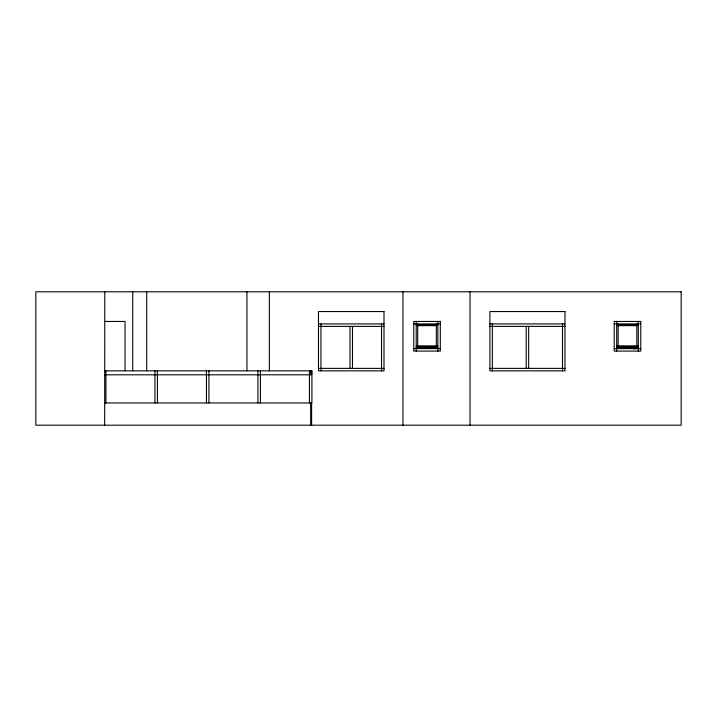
<?xml version="1.0" encoding="UTF-8"?>
<svg xmlns="http://www.w3.org/2000/svg" width="717" height="717" viewBox="0 0 717 717"><rect width="100%" height="100%" fill="white"/><g stroke="black" fill="none" stroke-linecap="round" stroke-linejoin="round"><path stroke-width="1.08" d="M104.324 321.449L125.045 321.449L125.045 370.537M318.482 323.914L383.998 323.914M413.754 323.914L440.31 323.914M489.899 323.914L564.978 323.914M614.209 323.914L640.774 323.914M416.218 325.043L437.845 325.043M616.683 325.043L638.3 325.043M417.706 325.348L436.357 325.348M618.162 325.348L636.821 325.348M417.303 325.652L436.761 325.652M617.767 325.652L637.225 325.652M318.482 326.387L383.998 326.387M489.899 326.387L564.978 326.387M416.218 346.042L437.845 346.042M616.683 346.042L638.3 346.042M417.706 346.347L436.357 346.347M618.162 346.347L636.821 346.347M416.218 347.467L437.845 347.467M616.683 347.467L638.3 347.467M416.218 348.086L437.845 348.086M616.683 348.086L638.3 348.086M413.754 348.623L440.31 348.623M614.209 348.623L640.774 348.623M318.482 368.377L383.998 368.377M489.899 368.377L564.978 368.377M104.279 370.85L311.913 370.85L311.913 402.963L104.279 402.963M104.673 374.803L310.667 374.803L310.667 370.85M638.3 321.449L638.3 351.088M636.821 323.609L636.821 348.086M634.832 347.109L634.832 349.34M618.162 323.609L618.162 348.086M616.683 321.449L616.683 351.088M562.513 323.914L562.513 370.85M528.671 326.387L528.671 368.377M526.206 326.387L526.206 368.377M492.364 323.914L492.364 370.85M470.038 291.801L470.038 425.199M437.845 321.449L437.845 351.088M436.357 323.609L436.357 348.086M417.706 323.609L417.706 348.086M416.218 321.449L416.218 351.088M402.945 291.801L402.945 425.199M381.534 323.914L381.534 370.85M352.477 326.387L352.477 368.377M350.004 326.387L350.004 368.377M320.947 323.914L320.947 370.85M311.662 370.85L311.662 374.803M311.617 402.963L311.617 425.199M310.667 402.963L310.667 425.199M309.439 370.85L309.439 402.963M269.377 291.801L269.377 370.725M260.414 370.85L260.414 402.963M257.941 370.85L257.941 402.963M246.935 291.801L246.935 370.725M208.916 370.85L208.916 402.963M206.451 370.85L206.451 402.963M157.417 370.85L157.417 402.963M154.953 370.85L154.953 402.963M146.707 291.801L146.707 370.725M132.726 291.801L132.726 370.725M105.919 370.85L105.919 402.963M104.79 291.801L104.673 425.199M681.15 291.801L35.85 291.801L35.85 425.199L681.15 425.199L681.15 291.801M383.998 311.563L318.482 311.563L318.482 370.85L383.998 370.85L383.998 311.563M564.978 311.563L489.899 311.563L489.899 370.85L564.978 370.85L564.978 311.563M440.31 321.449L413.754 321.449L413.754 351.088L440.31 351.088L440.31 321.449M640.774 321.449L614.209 321.449L614.209 351.088L640.774 351.088L640.774 321.449"/></g></svg>
